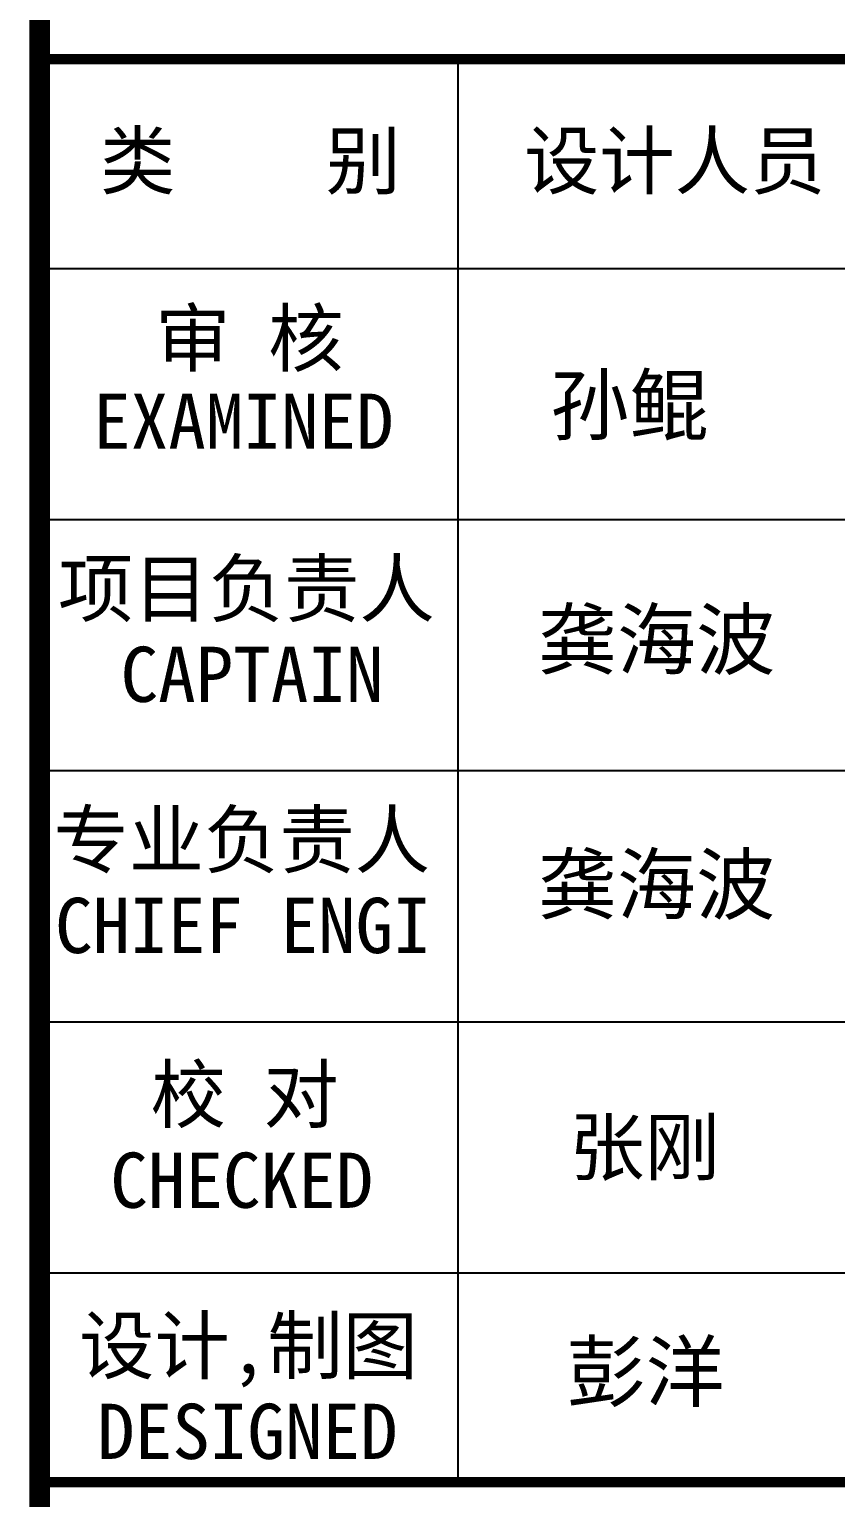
# Model space of a CAD drawing. Extents: x 69728788 to 150676229, y 15322671 to 43663798.
# Drawn here: x 75184626 to 75188464, y 20808905 to 20815893 of the extents above; entities that cross this region are included whole.
import ezdxf

# ---------------------------------------------------------------- set-up
doc = ezdxf.new("R2010")
doc.units = 0
doc.header["$LTSCALE"] = 1000
doc.header["$MEASUREMENT"] = 0
doc.layers.add('图框', color=253, linetype='CONTINUOUS')
doc.styles.add('STYLE-黑体', font='simhei.ttf')

msp = doc.modelspace()

# ---------------------------------------------------------------- linework, layer by layer
at = {"layer": '图框', "color": 0}
for p, q in [((75184675, 20814755.4), (75190684.3, 20814755.4)), ((75184675, 20814755.4), (75190684.3, 20814755.4)), ((75184675, 20813560.2), (75190684.3, 20813560.2)), ((75184675, 20812365), (75190684.3, 20812365)), ((75184675, 20811169.8), (75190684.3, 20811169.8)), ((75184675, 20809974.6), (75190684.3, 20809974.6))]:
    msp.add_line(p, q, dxfattribs=at)
at = {"layer": '图框', "color": 4, "const_width": 98.6}
msp.add_lwpolyline([(75190684.3, 20767102.8), (75184675, 20767102.8), (75184675, 20824502.8), (75190684.3, 20824502.8)], dxfattribs=at)
at = {"layer": '图框', "color": 0, "const_width": 50}
msp.add_lwpolyline([(75184675, 20815751.4), (75190684.3, 20815751.4), (75190684.3, 20805592.2), (75184675, 20805592.2)], close=True, dxfattribs=at)
at = {"layer": '图框', "color": 0}
for points in [[(75186667, 20814755.4), (75186667, 20815751.4)], [(75186667, 20808978.6), (75186667, 20814755.4)]]:
    msp.add_lwpolyline(points, dxfattribs=at)
at = {"layer": '图框', "color": 0, "const_width": 50}
msp.add_lwpolyline([(75184675, 20808978.6), (75190684.3, 20808978.6)], dxfattribs=at)

# ---------------------------------------------------------------- texts
at = {"layer": '图框', "color": 0, "style": 'STYLE-黑体'}
for s, p in [('类    别 ', (75184962.3, 20815136.2)), ('设计人员', (75186980.8, 20815136.2)), ('审 核', (75185225, 20814291.5)), ('EXAMINED ', (75184929.4, 20813896.6)), ('项目负责人', (75184762.4, 20813100.2)), ('CAPTAIN', (75185059.9, 20812691.9)), ('专业负责人', (75184740, 20811905)), ('CHIEF ENGI', (75184747.8, 20811496.7)), ('校 对', (75185202.7, 20810692.4)), ('CHECKED  ', (75185010.8, 20810284)), ('设计,制图', (75184862.4, 20809497.2)), ('DESIGNED ', (75184948.4, 20809088.8))]:
    msp.add_text(s, height=262.94, dxfattribs=at).set_placement(p)
at = {"layer": '图框', "color": 4, "style": 'STYLE-黑体'}
for s, height, p in [('孙鲲', 276.09, (75187105.8, 20813966.7)), ('龚海波', 276.09, (75187046.8, 20812850.8)), ('龚海波', 276.09, (75187046.8, 20811685.5)), ('张刚', 262.94, (75187196, 20810442.1)), ('彭洋', 276.09, (75187182.5, 20809365.7))]:
    msp.add_text(s, height=height, dxfattribs=at).set_placement(p)

doc.saveas('drawing.dxf')
